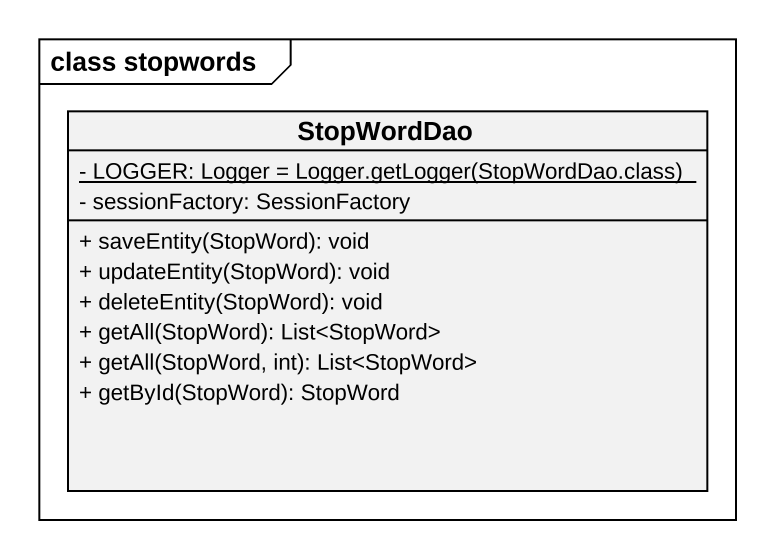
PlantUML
@startuml
mainframe class stopwords
hide circle
hide empty members
skinparam classAttributeIconSize 0
class StopWordDao {
  {static} {field} - LOGGER: Logger = Logger.getLogger(StopWordDao.class)
  - sessionFactory: SessionFactory
  + saveEntity(StopWord): void
  + updateEntity(StopWord): void
  + deleteEntity(StopWord): void
  + getAll(StopWord): List<StopWord>
  + getAll(StopWord, int): List<StopWord>
  + getById(StopWord): StopWord
}
@enduml
